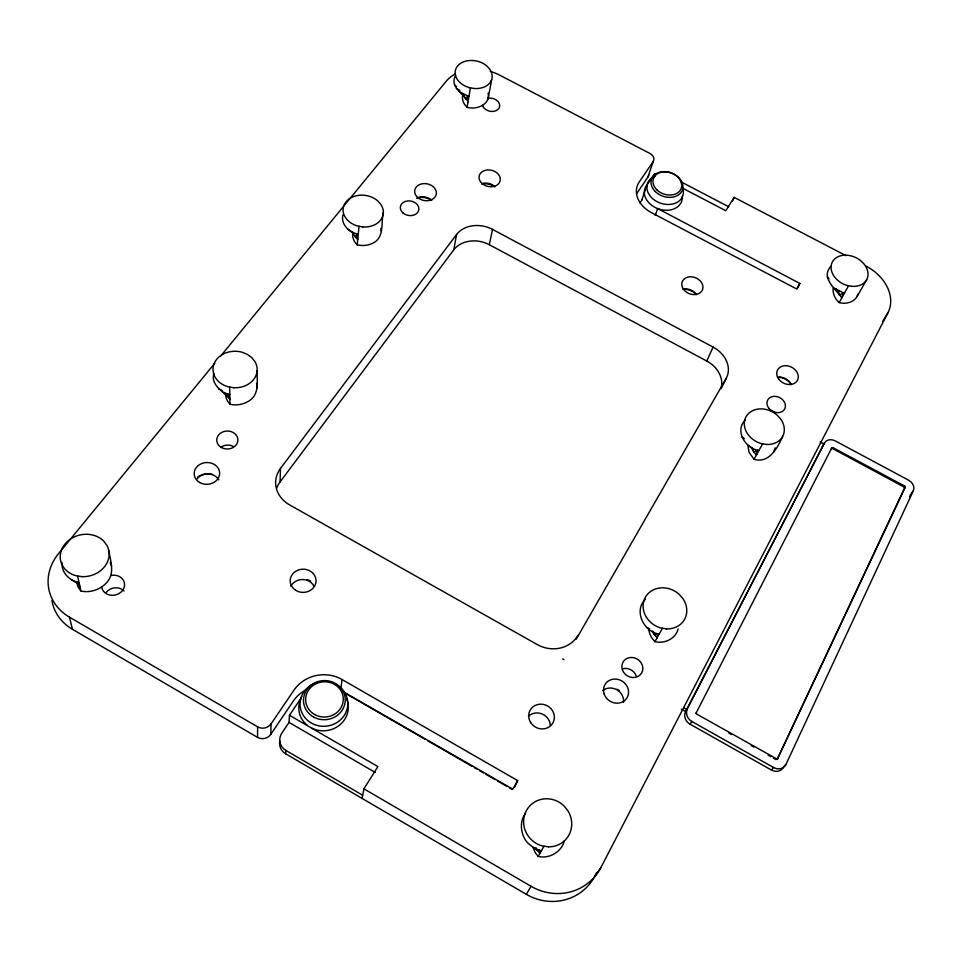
<?xml version="1.0" encoding="UTF-8"?>
<svg xmlns="http://www.w3.org/2000/svg" width="962" height="962" viewBox="0 0 962 962"><rect width="100%" height="100%" fill="white"/><g stroke="black" fill="none" stroke-linecap="round" stroke-linejoin="round"><path stroke-width="1.44" d="M834.319 288.143L843.169 292.773L841.846 297.823C835.545 288.973 820.333 277.513 830.964 266.197M225.529 394.516A21.681 18.11 1 0 0 227.729 401.382L230.014 404.244C236.784 405.868 244.095 404.341 249.819 400.42C259.62 393.723 256.854 380.736 257.143 370.659M306.409 689.682A34.56 32.54 -6.4 0 0 293.254 701.142L270.791 734.331A9.596 8.947 -14 0 1 257.527 737.373L257.636 726.863L69.468 617.147A52.453 45.25 -12.6 0 1 58.538 553.643L214.803 363.239M270.791 734.331L271.116 723.797L293.939 690.199A35.125 32.973 -5.4 0 1 342.051 679.533L517.652 780.579L514.538 787.373M276.719 488.023A29.762 25.962 2 0 1 280.062 481.938L280.507 468.398L456.565 234.512A26.792 21.236 12.9 0 1 492.544 229.413L713.095 347.09A27.237 22.006 23.5 0 1 725.973 378.763L721.175 388.684M866.004 266.077A41.39 31.53 26.7 0 1 887.974 312.71L600.973 867.423L595.129 875.66A51.804 49.531 50.2 0 1 526.322 894.323L285.654 753.787L285.846 750.408A13.336 12.554 -12.2 0 1 281.866 733.08L289.045 722.39L289.466 715.271L301.298 697.727M747.943 445.947L749.013 452.14L754.028 459.295C769.131 463.852 777.669 447.715 782.647 436.411M383.357 212.506C380.916 222.09 384.367 235.173 375.144 241.871C369.913 245.298 363.299 246.344 357.239 244.853L358.994 226.274M340.957 687.794L342.051 679.533M463.023 94.216A18.458 13.733 12.7 0 0 464.959 104.954L467.087 107.227C476.19 110.317 490.836 104.461 488.107 93.122M467.087 107.227L470.43 87.807M280.062 481.938L453.775 249.843L456.565 234.512M488.023 99.074L491.666 79.654M362.061 798.4L363.937 788.84L377.886 766.57L289.466 715.271M343.001 214.899C340.68 222.715 347.005 229.858 353.643 233.081L347.907 229.257M453.775 249.843A26.431 21.08 12.8 0 1 489.285 244.709L492.544 229.413M777.753 758.657L777.2 759.295L904.797 487.433L832.358 448.448L831.288 448.653L832.9 447.595L904.809 486.159L905.278 487.193L777.296 759.258L696.777 714.105L696.332 712.866L695.863 713.539L831.829 447.799M213.925 373.34C210.209 385.642 223.881 391.281 229.906 399.386L228.21 394.228L223.04 392.099M227.609 396.524L228.21 394.228L229.786 394.492M833.14 288.227C832.575 293.675 835.076 299.05 839.189 302.597C846.247 304.581 855.927 301.984 857.888 294.131M636.567 193.819L648.015 176.9L653.186 161.484A7.395 5.556 18.3 0 0 649.867 153.427L499.651 75.132A39.851 29.654 12.7 0 0 490.211 71.356M653.895 176.166L654.773 173.605L646.933 184.945L641.786 200.228L642.291 199.759M646.5 187.253L647.438 184.476M773.725 451.948L775.156 447.799M655.23 215.44L657.647 208.574L799.867 283.453L797.221 288.636M678.102 629.004C675.697 638.816 664.345 644.083 654.942 641.63L652.248 638.491A22.138 19.601 31.8 0 1 648.628 628.174M564.429 840.74C561.64 851.863 549.29 859.126 538.203 856.433L535.365 852.837L532.816 847.041M732.587 201.13L734.15 197.366L846.031 255.676M355.519 237.061L351.984 232.095L356.794 234.055L357.732 239.61L355.519 237.061L356.794 234.055L358.237 234.307M301.719 696.741L299.651 701.611A24.796 23.268 -5.4 0 0 307.335 725.336M576.238 639.153L725.973 378.763M721.404 387.073A26.852 21.837 23.6 0 0 706.745 361.027L713.095 347.09M909.595 496.717L910.858 493.999M681.361 709.186L685.593 711.567A9.764 8.754 39 0 0 690.055 724.194L771.392 770.021A9.957 8.754 44.7 0 0 783.765 766.81L786.014 764.297L913.347 490.74A8.838 7.047 33.6 0 0 908.573 480.17L835.341 440.945A8.73 7.023 30.3 0 0 824.458 443.061L822.33 446.488M685.593 711.567L824.458 443.061M595.129 875.66L596.512 873.003M839.189 302.597L848.568 285.714M754.028 459.295L762.662 443.819M654.942 641.63L662.445 628.246M517.652 780.579L512.794 789.153L343.542 691.906M799.867 283.453L796.716 289.009L651.49 212.662A27.549 20.972 19.3 0 1 639.153 182.131L653.186 161.484M538.203 856.433L544.023 846.199M857.082 296.536L866.702 279.641M455.639 75.541C449.05 86.544 463.407 93.567 468.037 101.744L467.652 95.947L459.295 91.57M526.322 894.323L531.06 886.291A52.645 50.228 48.5 0 0 600.973 867.423M882.611 321.548L887.974 312.71M734.15 197.366L725.793 210.714L682.082 187.915M832.358 448.448L832.9 447.595M690.055 724.194L691.906 721.512A9.812 8.79 38.8 0 1 687.421 708.85M904.196 486.976L904.809 486.159M904.665 488.023L905.278 487.193M525.637 813.13C519.961 820.478 520.298 831.132 524.819 838.996C528.174 845.586 535.978 847.534 539.838 853.559L539.754 850.396L533.874 847.919M911.687 492.917L913.347 490.74M645.394 599.218C633.333 610.99 643.855 631.95 659.198 634.042M745.201 420.117C734.307 430.94 745.67 448.749 758.934 450.517M220.514 356.277L446.332 81.121A39.851 29.654 12.7 0 1 455.086 74.038M776.538 758.97L775.985 759.607L773.364 758.14M771.392 770.021L773.592 767.52A9.993 8.778 44.5 0 0 786.014 764.297M110.654 575.625L111.279 575.42A11.532 9.993 -12.4 0 1 124.411 583.056A11.532 9.993 -12.4 0 1 114.911 595.081A11.532 9.993 -12.4 0 1 101.78 587.433L101.768 586.856M488.155 98.232L488.612 98.124A8.826 6.578 13 0 1 499.398 103.8A8.826 6.578 13 0 1 493.374 111.412A8.826 6.578 13 0 1 482.599 105.736L482.527 105.351M541.498 850.636L536.988 849.927L535.966 847.606M79.028 582.491C70.887 581.144 63.672 574.771 62.061 566.558M76.804 582.587A24.122 20.815 -12.6 0 0 78.559 587.758L80.928 591.017C90.536 593.193 101.046 589.417 107.347 581.878C114.887 572.907 110.534 560.918 108.85 550.757M844.516 293.013L843.169 292.773L839.393 295.346L838.503 290.897L836.988 291.462L836.158 288.744M468.987 96.2L467.652 95.947L465.897 99.459L463.155 94.144L464.021 95.911M647.45 628.126L649.639 628.895M218.711 388.925L222.246 390.464M680.892 181.782L728.655 206.722M489.285 244.709L706.745 361.027M820.093 441.871L823.929 443.927L686.964 709.535L683.778 707.743M456.337 88.408L459.848 90.332M728.956 733.152L731.577 734.619M751.166 745.646L753.775 747.113M768.145 755.194L770.754 756.661M691.906 721.512L773.592 767.52M562.686 658.91L563.948 659.619M289.045 722.39L375.204 772.426M344.48 692.796L424.988 739.201M427.585 740.692L471.741 766.137M474.338 767.64L476.936 769.131M479.521 770.634L483.417 772.883M486.014 774.374L495.105 779.617M497.703 781.108L506.794 786.351M509.391 787.842L511.988 789.345M363.937 788.84L531.06 886.291M285.846 750.408L362.674 795.249M51.924 600.589A51.611 44.697 -13.2 0 0 72.451 629.292L257.527 737.373M71.705 579.882L77.609 583.501L79.978 586.784L77.297 582.226L77.609 583.501M748.015 445.165L752.464 448.232L753.895 452.14L756.469 454.93L757.467 450.264L753.895 452.14L751.418 447.751M741.967 436.904L744.335 438.672M454.461 84.872L456.685 86.712M357.239 244.853L355.026 242.316A19.901 15.729 8.6 0 1 352.633 234.199M827.284 276.731L828.979 278.86M652.2 631.553L657.058 637.854L657.611 633.79L654.352 634.704L652.452 630.928M110.209 562.301L111.556 566.113M69.468 617.147L72.451 629.292M77.585 575.961L80.928 591.017M380.832 228.403L381.217 231.145M256.626 383.309L257.034 387.999M229.629 387.037L230.014 404.244M61.989 562.433L62.037 565.175M290.897 586.159A12.759 11.496 -1.1 0 1 302.453 579.533A12.759 11.496 -1.1 0 1 313.985 586.123M418.266 197.499A10.822 8.442 10.7 0 1 431.18 199.843M528.451 716.269A12.855 12.061 29 0 1 542.123 713.96A12.855 12.061 29 0 1 550.312 725.396M777.488 377.272A11.075 8.862 26.9 0 1 791.269 384.62M684.355 289.009A10.774 8.514 21.6 0 1 696.284 294.336M481.673 183.79A10.63 8.225 13.1 0 1 494.372 186.111M602.813 690.572A12.686 11.616 33.3 0 1 616.822 689.754A12.686 11.616 33.3 0 1 623.532 702.272M197.102 478.86A12.578 10.786 -3.5 0 1 218.783 479.87M623.16 668.662A10.606 9.608 32.6 0 1 636.195 675.985M220.839 447.282A10.438 8.886 -1.5 0 1 233.489 446.512M106.193 592.4A11.34 9.873 -13 0 1 124.038 590.957M770.285 410.161A9.476 7.684 27.3 0 1 774.59 412.47M280.507 468.398A30.231 26.239 2.3 0 0 289.61 504.894L537.145 644.504A30.447 27.597 23.3 0 0 577.921 635.401M306.998 579.593A15.657 14.117 -1.2 0 1 310.678 581.12M617.135 689.177A15.572 14.262 33.3 0 1 619.384 690.692M197.547 477.14A15.44 13.264 -3.6 0 1 199.723 475.757M200.902 475.192A15.44 13.264 -3.6 0 1 212.65 474.434M416.666 198.316A13.288 10.378 10.7 0 1 431.685 200.517M482.118 184.019A13.059 10.113 13 0 1 494.805 186.917M683.2 289.346A13.227 10.462 21.6 0 1 696.332 294.649M779.172 377.272A13.6 10.895 26.9 0 1 790.932 383.982M682.563 187.794A18.723 14.214 19.3 0 1 672.222 204.112A18.723 14.214 19.3 0 1 649.037 194.42A18.723 14.214 19.3 0 1 654.918 176.238M682.238 196.296A19.444 14.803 19.3 0 1 659.03 209.067A19.444 14.803 19.3 0 1 646.933 184.945M640.067 203.066A19.192 14.707 19.3 0 1 641.125 201.13M271.116 723.797A9.752 9.067 -12.9 0 1 257.636 726.863M346.705 699.025A24.796 23.268 -5.4 0 1 339.935 724.807A24.796 23.268 -5.4 0 1 311.953 728.246M648.737 174.868A7.299 5.531 18.3 0 1 648.015 176.9M335.065 683.934A23.894 22.403 -5 0 1 341.137 719.251A23.894 22.403 -5 0 1 303.246 715.271A23.894 22.403 -5 0 1 318.29 682.166M285.654 753.787A13.264 12.494 -12.6 0 1 279.786 741.125M548.568 846.837L542.267 845.947A24.603 23.485 44.4 0 1 526.406 810.581A24.603 23.485 44.4 0 1 564.033 805.94L568.025 810.918A24.603 23.485 44.4 0 1 568.963 834.98A24.603 23.485 44.4 0 1 548.568 846.837M82.095 576.659L75.842 575.697A24.615 21.032 -12.1 0 1 64.923 544.107A24.615 21.032 -12.1 0 1 103.716 541.101L107.035 545.586A24.615 21.032 -12.1 0 1 104.485 566.798A24.615 21.032 -12.1 0 1 82.095 576.659M666.582 628.895L660.846 627.994A22.499 19.829 30.4 0 1 645.261 597.462A22.499 19.829 30.4 0 1 679.172 594.336L682.948 598.665A22.499 19.829 30.4 0 1 684.643 619.227A22.499 19.829 30.4 0 1 666.582 628.895M233.73 387.722L228.03 386.772A22.09 18.254 0.9 0 1 214.165 363.564A22.09 18.254 0.9 0 1 242.159 352.248L247.306 354.365L251.623 357.491L254.834 361.435A22.09 18.254 0.9 0 1 253.511 379.665A22.09 18.254 0.9 0 1 233.73 387.722M766.461 444.456L761.195 443.566A20.779 16.919 27.4 0 1 745.983 416.871A20.779 16.919 27.4 0 1 776.827 414.85L780.422 418.674A20.779 16.919 27.4 0 1 782.623 436.471A20.779 16.919 27.4 0 1 766.461 444.456M362.77 226.948L357.539 226.01A20.226 15.825 8.3 0 1 346.007 201.864A20.226 15.825 8.3 0 1 377.765 200.902L380.868 204.401A20.226 15.825 8.3 0 1 380.447 220.286A20.226 15.825 8.3 0 1 362.77 226.948M852.067 286.351L847.209 285.474A19.312 14.598 26.1 0 1 832.419 261.868A19.312 14.598 26.1 0 1 860.701 260.69L864.116 264.093A19.312 14.598 26.1 0 1 866.678 279.677A19.312 14.598 26.1 0 1 852.067 286.351M473.917 88.468L469.083 87.554A18.735 13.793 12.4 0 1 457.515 66.089A18.735 13.793 12.4 0 1 486.616 65.789L489.598 68.927A18.735 13.793 12.4 0 1 489.862 82.9A18.735 13.793 12.4 0 1 473.917 88.468M295.731 590.331A12.927 11.604 -0.6 0 0 315.993 581.733A12.927 11.604 -0.6 0 0 297.619 570.298A12.927 11.604 -0.6 0 0 295.731 590.331M530.651 722.522A13.023 12.181 28.7 0 0 552.873 722.943A13.023 12.181 28.7 0 0 541.053 704.16A13.023 12.181 28.7 0 0 530.651 722.522M417.821 197.631A10.943 8.49 10.8 0 0 436.002 195.166A10.943 8.49 10.8 0 0 422.715 183.694A10.943 8.49 10.8 0 0 417.821 197.631M778.883 379.293A11.207 8.911 26.8 0 0 797.426 380.363A11.207 8.911 26.8 0 0 786.255 365.716A11.207 8.911 26.8 0 0 778.883 379.293M683.393 289.153A10.895 8.562 21.6 0 0 701.755 291.077A10.895 8.562 21.6 0 0 691.931 276.852A10.895 8.562 21.6 0 0 683.393 289.153M604.16 693.987A12.855 11.724 32.9 0 0 625.42 699.855A12.855 11.724 32.9 0 0 618.554 679.545A12.855 11.724 32.9 0 0 604.16 693.987M482.311 183.694A10.75 8.273 13.1 0 0 500.012 181.301A10.75 8.273 13.1 0 0 486.736 170.034A10.75 8.273 13.1 0 0 482.311 183.694M199.807 482.563A12.746 10.883 -3.1 0 0 219.625 473.977A12.746 10.883 -3.1 0 0 201.311 463.72A12.746 10.883 -3.1 0 0 199.807 482.563M768.758 408.141A9.608 7.744 27.2 0 0 784.667 409.018A9.608 7.744 27.2 0 0 775.144 396.356A9.608 7.744 27.2 0 0 768.758 408.141M622.426 669.829A10.762 9.728 32.2 0 0 640.235 674.771A10.762 9.728 32.2 0 0 634.391 657.876A10.762 9.728 32.2 0 0 622.426 669.829M402.994 212.963A9.343 7.299 10.1 0 0 418.566 210.81A9.343 7.299 10.1 0 0 407.263 200.986A9.343 7.299 10.1 0 0 402.994 212.963M221.452 447.534A10.594 8.983 -1.1 0 0 237.903 440.536A10.594 8.983 -1.1 0 0 222.607 432.01A10.594 8.983 -1.1 0 0 221.452 447.534M655.302 191.546A16.354 12.386 19.3 0 0 682.238 190.32A16.354 12.386 19.3 0 0 663.347 171.657A16.354 12.386 19.3 0 0 655.302 191.546M656.83 189.791A14.731 11.147 19.3 0 0 681.096 188.696A14.731 11.147 19.3 0 0 664.081 171.873A14.731 11.147 19.3 0 0 656.83 189.791M313.396 716.918A20.887 19.565 -4.7 0 0 345.238 700.54A20.887 19.565 -4.7 0 0 314.478 683.02A20.887 19.565 -4.7 0 0 313.396 716.918M314.562 714.489A18.819 17.629 -4.6 0 0 343.266 699.747A18.819 17.629 -4.6 0 0 315.56 683.946A18.819 17.629 -4.6 0 0 314.562 714.489"/></g></svg>
